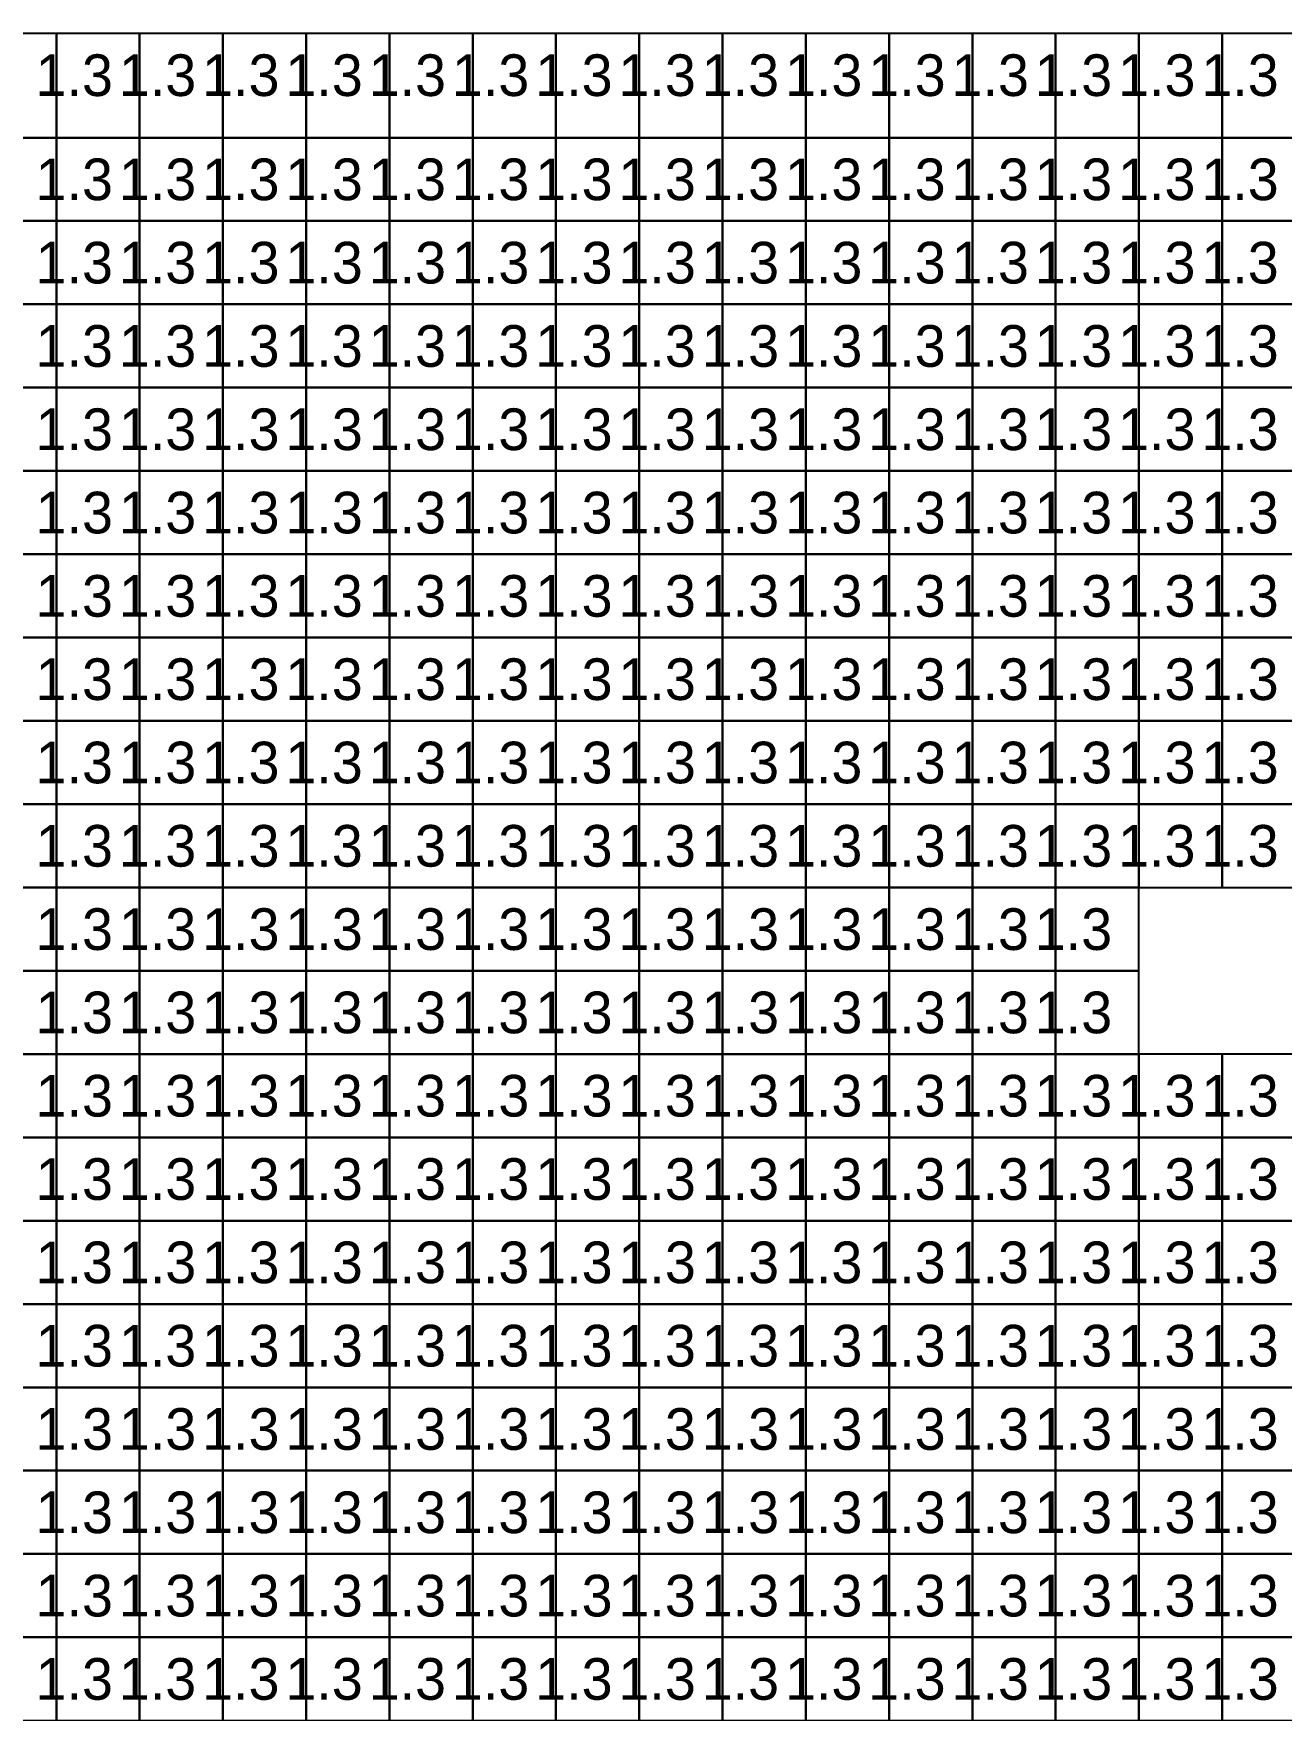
# Model space of a CAD drawing. Header units: metres. Extents: x -0.2 to 36.1, y -0.2 to 14.2.
# Drawn here: x 21.095 to 24.093, y 10.224 to 14.25 of the extents above; entities that cross this region are included whole.
import ezdxf

# ---------------------------------------------------------------- set-up
doc = ezdxf.new("R2010")
doc.units = ezdxf.units.M

msp = doc.modelspace()

# ---------------------------------------------------------------- linework, layer by layer
for points in [[(20.95, 14), (21.15, 14), (21.15, 14.25), (20.95, 14.25)], [(21.15, 14), (21.35, 14), (21.35, 14.25), (21.15, 14.25)], [(21.35, 14), (21.55, 14), (21.55, 14.25), (21.35, 14.25)], [(21.55, 14), (21.75, 14), (21.75, 14.25), (21.55, 14.25)], [(21.75, 14), (21.95, 14), (21.95, 14.25), (21.75, 14.25)], [(21.95, 14), (22.15, 14), (22.15, 14.25), (21.95, 14.25)], [(22.15, 14), (22.35, 14), (22.35, 14.25), (22.15, 14.25)], [(22.35, 14), (22.55, 14), (22.55, 14.25), (22.35, 14.25)], [(22.55, 14), (22.75, 14), (22.75, 14.25), (22.55, 14.25)], [(22.75, 14), (22.95, 14), (22.95, 14.25), (22.75, 14.25)], [(22.95, 14), (23.15, 14), (23.15, 14.25), (22.95, 14.25)], [(23.15, 14), (23.35, 14), (23.35, 14.25), (23.15, 14.25)], [(23.35, 14), (23.55, 14), (23.55, 14.25), (23.35, 14.25)], [(23.55, 14), (23.75, 14), (23.75, 14.25), (23.55, 14.25)], [(23.75, 14), (23.95, 14), (23.95, 14.25), (23.75, 14.25)], [(23.95, 14), (24.15, 14), (24.15, 14.25), (23.95, 14.25)], [(20.95, 13.8), (21.15, 13.8), (21.15, 14), (20.95, 14)], [(21.15, 13.8), (21.35, 13.8), (21.35, 14), (21.15, 14)], [(21.35, 13.8), (21.55, 13.8), (21.55, 14), (21.35, 14)], [(21.55, 13.8), (21.75, 13.8), (21.75, 14), (21.55, 14)], [(21.75, 13.8), (21.95, 13.8), (21.95, 14), (21.75, 14)], [(21.95, 13.8), (22.15, 13.8), (22.15, 14), (21.95, 14)], [(22.15, 13.8), (22.35, 13.8), (22.35, 14), (22.15, 14)], [(22.35, 13.8), (22.55, 13.8), (22.55, 14), (22.35, 14)], [(22.55, 13.8), (22.75, 13.8), (22.75, 14), (22.55, 14)], [(22.75, 13.8), (22.95, 13.8), (22.95, 14), (22.75, 14)], [(22.95, 13.8), (23.15, 13.8), (23.15, 14), (22.95, 14)], [(23.15, 13.8), (23.35, 13.8), (23.35, 14), (23.15, 14)], [(23.35, 13.8), (23.55, 13.8), (23.55, 14), (23.35, 14)], [(23.55, 13.8), (23.75, 13.8), (23.75, 14), (23.55, 14)], [(23.75, 13.8), (23.95, 13.8), (23.95, 14), (23.75, 14)], [(23.95, 13.8), (24.15, 13.8), (24.15, 14), (23.95, 14)], [(20.95, 13.6), (21.15, 13.6), (21.15, 13.8), (20.95, 13.8)], [(21.15, 13.6), (21.35, 13.6), (21.35, 13.8), (21.15, 13.8)], [(21.35, 13.6), (21.55, 13.6), (21.55, 13.8), (21.35, 13.8)], [(21.55, 13.6), (21.75, 13.6), (21.75, 13.8), (21.55, 13.8)], [(21.75, 13.6), (21.95, 13.6), (21.95, 13.8), (21.75, 13.8)], [(21.95, 13.6), (22.15, 13.6), (22.15, 13.8), (21.95, 13.8)], [(22.15, 13.6), (22.35, 13.6), (22.35, 13.8), (22.15, 13.8)], [(22.35, 13.6), (22.55, 13.6), (22.55, 13.8), (22.35, 13.8)], [(22.55, 13.6), (22.75, 13.6), (22.75, 13.8), (22.55, 13.8)], [(22.75, 13.6), (22.95, 13.6), (22.95, 13.8), (22.75, 13.8)], [(22.95, 13.6), (23.15, 13.6), (23.15, 13.8), (22.95, 13.8)], [(23.15, 13.6), (23.35, 13.6), (23.35, 13.8), (23.15, 13.8)], [(23.35, 13.6), (23.55, 13.6), (23.55, 13.8), (23.35, 13.8)], [(23.55, 13.6), (23.75, 13.6), (23.75, 13.8), (23.55, 13.8)], [(23.75, 13.6), (23.95, 13.6), (23.95, 13.8), (23.75, 13.8)], [(23.95, 13.6), (24.15, 13.6), (24.15, 13.8), (23.95, 13.8)], [(20.95, 13.4), (21.15, 13.4), (21.15, 13.6), (20.95, 13.6)], [(21.15, 13.4), (21.35, 13.4), (21.35, 13.6), (21.15, 13.6)], [(21.35, 13.4), (21.55, 13.4), (21.55, 13.6), (21.35, 13.6)], [(21.55, 13.4), (21.75, 13.4), (21.75, 13.6), (21.55, 13.6)], [(21.75, 13.4), (21.95, 13.4), (21.95, 13.6), (21.75, 13.6)], [(21.95, 13.4), (22.15, 13.4), (22.15, 13.6), (21.95, 13.6)], [(22.15, 13.4), (22.35, 13.4), (22.35, 13.6), (22.15, 13.6)], [(22.35, 13.4), (22.55, 13.4), (22.55, 13.6), (22.35, 13.6)], [(22.55, 13.4), (22.75, 13.4), (22.75, 13.6), (22.55, 13.6)], [(22.75, 13.4), (22.95, 13.4), (22.95, 13.6), (22.75, 13.6)], [(22.95, 13.4), (23.15, 13.4), (23.15, 13.6), (22.95, 13.6)], [(23.15, 13.4), (23.35, 13.4), (23.35, 13.6), (23.15, 13.6)], [(23.35, 13.4), (23.55, 13.4), (23.55, 13.6), (23.35, 13.6)], [(23.55, 13.4), (23.75, 13.4), (23.75, 13.6), (23.55, 13.6)], [(23.75, 13.4), (23.95, 13.4), (23.95, 13.6), (23.75, 13.6)], [(23.95, 13.4), (24.15, 13.4), (24.15, 13.6), (23.95, 13.6)], [(20.95, 13.2), (21.15, 13.2), (21.15, 13.4), (20.95, 13.4)], [(21.15, 13.2), (21.35, 13.2), (21.35, 13.4), (21.15, 13.4)], [(21.35, 13.2), (21.55, 13.2), (21.55, 13.4), (21.35, 13.4)], [(21.55, 13.2), (21.75, 13.2), (21.75, 13.4), (21.55, 13.4)], [(21.75, 13.2), (21.95, 13.2), (21.95, 13.4), (21.75, 13.4)], [(21.95, 13.2), (22.15, 13.2), (22.15, 13.4), (21.95, 13.4)], [(22.15, 13.2), (22.35, 13.2), (22.35, 13.4), (22.15, 13.4)], [(22.35, 13.2), (22.55, 13.2), (22.55, 13.4), (22.35, 13.4)], [(22.55, 13.2), (22.75, 13.2), (22.75, 13.4), (22.55, 13.4)], [(22.75, 13.2), (22.95, 13.2), (22.95, 13.4), (22.75, 13.4)], [(22.95, 13.2), (23.15, 13.2), (23.15, 13.4), (22.95, 13.4)], [(23.15, 13.2), (23.35, 13.2), (23.35, 13.4), (23.15, 13.4)], [(23.35, 13.2), (23.55, 13.2), (23.55, 13.4), (23.35, 13.4)], [(23.55, 13.2), (23.75, 13.2), (23.75, 13.4), (23.55, 13.4)], [(23.75, 13.2), (23.95, 13.2), (23.95, 13.4), (23.75, 13.4)], [(23.95, 13.2), (24.15, 13.2), (24.15, 13.4), (23.95, 13.4)], [(20.95, 13), (21.15, 13), (21.15, 13.2), (20.95, 13.2)], [(21.15, 13), (21.35, 13), (21.35, 13.2), (21.15, 13.2)], [(21.35, 13), (21.55, 13), (21.55, 13.2), (21.35, 13.2)], [(21.55, 13), (21.75, 13), (21.75, 13.2), (21.55, 13.2)], [(21.75, 13), (21.95, 13), (21.95, 13.2), (21.75, 13.2)], [(21.95, 13), (22.15, 13), (22.15, 13.2), (21.95, 13.2)], [(22.15, 13), (22.35, 13), (22.35, 13.2), (22.15, 13.2)], [(22.35, 13), (22.55, 13), (22.55, 13.2), (22.35, 13.2)], [(22.55, 13), (22.75, 13), (22.75, 13.2), (22.55, 13.2)], [(22.75, 13), (22.95, 13), (22.95, 13.2), (22.75, 13.2)], [(22.95, 13), (23.15, 13), (23.15, 13.2), (22.95, 13.2)], [(23.15, 13), (23.35, 13), (23.35, 13.2), (23.15, 13.2)], [(23.35, 13), (23.55, 13), (23.55, 13.2), (23.35, 13.2)], [(23.55, 13), (23.75, 13), (23.75, 13.2), (23.55, 13.2)], [(23.75, 13), (23.95, 13), (23.95, 13.2), (23.75, 13.2)], [(23.95, 13), (24.15, 13), (24.15, 13.2), (23.95, 13.2)], [(20.95, 12.8), (21.15, 12.8), (21.15, 13), (20.95, 13)], [(21.15, 12.8), (21.35, 12.8), (21.35, 13), (21.15, 13)], [(21.35, 12.8), (21.55, 12.8), (21.55, 13), (21.35, 13)], [(21.55, 12.8), (21.75, 12.8), (21.75, 13), (21.55, 13)], [(21.75, 12.8), (21.95, 12.8), (21.95, 13), (21.75, 13)], [(21.95, 12.8), (22.15, 12.8), (22.15, 13), (21.95, 13)], [(22.15, 12.8), (22.35, 12.8), (22.35, 13), (22.15, 13)], [(22.35, 12.8), (22.55, 12.8), (22.55, 13), (22.35, 13)], [(22.55, 12.8), (22.75, 12.8), (22.75, 13), (22.55, 13)], [(22.75, 12.8), (22.95, 12.8), (22.95, 13), (22.75, 13)], [(22.95, 12.8), (23.15, 12.8), (23.15, 13), (22.95, 13)], [(23.15, 12.8), (23.35, 12.8), (23.35, 13), (23.15, 13)], [(23.35, 12.8), (23.55, 12.8), (23.55, 13), (23.35, 13)], [(23.55, 12.8), (23.75, 12.8), (23.75, 13), (23.55, 13)], [(23.75, 12.8), (23.95, 12.8), (23.95, 13), (23.75, 13)], [(23.95, 12.8), (24.15, 12.8), (24.15, 13), (23.95, 13)], [(20.95, 12.6), (21.15, 12.6), (21.15, 12.8), (20.95, 12.8)], [(21.15, 12.6), (21.35, 12.6), (21.35, 12.8), (21.15, 12.8)], [(21.35, 12.6), (21.55, 12.6), (21.55, 12.8), (21.35, 12.8)], [(21.55, 12.6), (21.75, 12.6), (21.75, 12.8), (21.55, 12.8)], [(21.75, 12.6), (21.95, 12.6), (21.95, 12.8), (21.75, 12.8)], [(21.95, 12.6), (22.15, 12.6), (22.15, 12.8), (21.95, 12.8)], [(22.15, 12.6), (22.35, 12.6), (22.35, 12.8), (22.15, 12.8)], [(22.35, 12.6), (22.55, 12.6), (22.55, 12.8), (22.35, 12.8)], [(22.55, 12.6), (22.75, 12.6), (22.75, 12.8), (22.55, 12.8)], [(22.75, 12.6), (22.95, 12.6), (22.95, 12.8), (22.75, 12.8)], [(22.95, 12.6), (23.15, 12.6), (23.15, 12.8), (22.95, 12.8)], [(23.15, 12.6), (23.35, 12.6), (23.35, 12.8), (23.15, 12.8)], [(23.35, 12.6), (23.55, 12.6), (23.55, 12.8), (23.35, 12.8)], [(23.55, 12.6), (23.75, 12.6), (23.75, 12.8), (23.55, 12.8)], [(23.75, 12.6), (23.95, 12.6), (23.95, 12.8), (23.75, 12.8)], [(23.95, 12.6), (24.15, 12.6), (24.15, 12.8), (23.95, 12.8)], [(20.95, 12.4), (21.15, 12.4), (21.15, 12.6), (20.95, 12.6)], [(21.15, 12.4), (21.35, 12.4), (21.35, 12.6), (21.15, 12.6)], [(21.35, 12.4), (21.55, 12.4), (21.55, 12.6), (21.35, 12.6)], [(21.55, 12.4), (21.75, 12.4), (21.75, 12.6), (21.55, 12.6)], [(21.75, 12.4), (21.95, 12.4), (21.95, 12.6), (21.75, 12.6)], [(21.95, 12.4), (22.15, 12.4), (22.15, 12.6), (21.95, 12.6)], [(22.15, 12.4), (22.35, 12.4), (22.35, 12.6), (22.15, 12.6)], [(22.35, 12.4), (22.55, 12.4), (22.55, 12.6), (22.35, 12.6)], [(22.55, 12.4), (22.75, 12.4), (22.75, 12.6), (22.55, 12.6)], [(22.75, 12.4), (22.95, 12.4), (22.95, 12.6), (22.75, 12.6)], [(22.95, 12.4), (23.15, 12.4), (23.15, 12.6), (22.95, 12.6)], [(23.15, 12.4), (23.35, 12.4), (23.35, 12.6), (23.15, 12.6)], [(23.35, 12.4), (23.55, 12.4), (23.55, 12.6), (23.35, 12.6)], [(23.55, 12.4), (23.75, 12.4), (23.75, 12.6), (23.55, 12.6)], [(23.75, 12.4), (23.95, 12.4), (23.95, 12.6), (23.75, 12.6)], [(23.95, 12.4), (24.15, 12.4), (24.15, 12.6), (23.95, 12.6)], [(20.95, 12.2), (21.15, 12.2), (21.15, 12.4), (20.95, 12.4)], [(21.15, 12.2), (21.35, 12.2), (21.35, 12.4), (21.15, 12.4)], [(21.35, 12.2), (21.55, 12.2), (21.55, 12.4), (21.35, 12.4)], [(21.55, 12.2), (21.75, 12.2), (21.75, 12.4), (21.55, 12.4)], [(21.75, 12.2), (21.95, 12.2), (21.95, 12.4), (21.75, 12.4)], [(21.95, 12.2), (22.15, 12.2), (22.15, 12.4), (21.95, 12.4)], [(22.15, 12.2), (22.35, 12.2), (22.35, 12.4), (22.15, 12.4)], [(22.35, 12.2), (22.55, 12.2), (22.55, 12.4), (22.35, 12.4)], [(22.55, 12.2), (22.75, 12.2), (22.75, 12.4), (22.55, 12.4)], [(22.75, 12.2), (22.95, 12.2), (22.95, 12.4), (22.75, 12.4)], [(22.95, 12.2), (23.15, 12.2), (23.15, 12.4), (22.95, 12.4)], [(23.15, 12.2), (23.35, 12.2), (23.35, 12.4), (23.15, 12.4)], [(23.35, 12.2), (23.55, 12.2), (23.55, 12.4), (23.35, 12.4)], [(23.55, 12.2), (23.75, 12.2), (23.75, 12.4), (23.55, 12.4)], [(23.75, 12.2), (23.95, 12.2), (23.95, 12.4), (23.75, 12.4)], [(23.95, 12.2), (24.15, 12.2), (24.15, 12.4), (23.95, 12.4)], [(20.95, 12), (21.15, 12), (21.15, 12.2), (20.95, 12.2)], [(21.15, 12), (21.35, 12), (21.35, 12.2), (21.15, 12.2)], [(21.35, 12), (21.55, 12), (21.55, 12.2), (21.35, 12.2)], [(21.55, 12), (21.75, 12), (21.75, 12.2), (21.55, 12.2)], [(21.75, 12), (21.95, 12), (21.95, 12.2), (21.75, 12.2)], [(21.95, 12), (22.15, 12), (22.15, 12.2), (21.95, 12.2)], [(22.15, 12), (22.35, 12), (22.35, 12.2), (22.15, 12.2)], [(22.35, 12), (22.55, 12), (22.55, 12.2), (22.35, 12.2)], [(22.55, 12), (22.75, 12), (22.75, 12.2), (22.55, 12.2)], [(22.75, 12), (22.95, 12), (22.95, 12.2), (22.75, 12.2)], [(22.95, 12), (23.15, 12), (23.15, 12.2), (22.95, 12.2)], [(23.15, 12), (23.35, 12), (23.35, 12.2), (23.15, 12.2)], [(23.35, 12), (23.55, 12), (23.55, 12.2), (23.35, 12.2)], [(23.55, 12), (23.75, 12), (23.75, 12.2), (23.55, 12.2)], [(20.95, 11.8), (21.15, 11.8), (21.15, 12), (20.95, 12)], [(21.15, 11.8), (21.35, 11.8), (21.35, 12), (21.15, 12)], [(21.35, 11.8), (21.55, 11.8), (21.55, 12), (21.35, 12)], [(21.55, 11.8), (21.75, 11.8), (21.75, 12), (21.55, 12)], [(21.75, 11.8), (21.95, 11.8), (21.95, 12), (21.75, 12)], [(21.95, 11.8), (22.15, 11.8), (22.15, 12), (21.95, 12)], [(22.15, 11.8), (22.35, 11.8), (22.35, 12), (22.15, 12)], [(22.35, 11.8), (22.55, 11.8), (22.55, 12), (22.35, 12)], [(22.55, 11.8), (22.75, 11.8), (22.75, 12), (22.55, 12)], [(22.75, 11.8), (22.95, 11.8), (22.95, 12), (22.75, 12)], [(22.95, 11.8), (23.15, 11.8), (23.15, 12), (22.95, 12)], [(23.15, 11.8), (23.35, 11.8), (23.35, 12), (23.15, 12)], [(23.35, 11.8), (23.55, 11.8), (23.55, 12), (23.35, 12)], [(23.55, 11.8), (23.75, 11.8), (23.75, 12), (23.55, 12)], [(20.95, 11.6), (21.15, 11.6), (21.15, 11.8), (20.95, 11.8)], [(21.15, 11.6), (21.35, 11.6), (21.35, 11.8), (21.15, 11.8)], [(21.35, 11.6), (21.55, 11.6), (21.55, 11.8), (21.35, 11.8)], [(21.55, 11.6), (21.75, 11.6), (21.75, 11.8), (21.55, 11.8)], [(21.75, 11.6), (21.95, 11.6), (21.95, 11.8), (21.75, 11.8)], [(21.95, 11.6), (22.15, 11.6), (22.15, 11.8), (21.95, 11.8)], [(22.15, 11.6), (22.35, 11.6), (22.35, 11.8), (22.15, 11.8)], [(22.35, 11.6), (22.55, 11.6), (22.55, 11.8), (22.35, 11.8)], [(22.55, 11.6), (22.75, 11.6), (22.75, 11.8), (22.55, 11.8)], [(22.75, 11.6), (22.95, 11.6), (22.95, 11.8), (22.75, 11.8)], [(22.95, 11.6), (23.15, 11.6), (23.15, 11.8), (22.95, 11.8)], [(23.15, 11.6), (23.35, 11.6), (23.35, 11.8), (23.15, 11.8)], [(23.35, 11.6), (23.55, 11.6), (23.55, 11.8), (23.35, 11.8)], [(23.55, 11.6), (23.75, 11.6), (23.75, 11.8), (23.55, 11.8)], [(23.75, 11.6), (23.95, 11.6), (23.95, 11.8), (23.75, 11.8)], [(23.95, 11.6), (24.15, 11.6), (24.15, 11.8), (23.95, 11.8)], [(20.95, 11.4), (21.15, 11.4), (21.15, 11.6), (20.95, 11.6)], [(21.15, 11.4), (21.35, 11.4), (21.35, 11.6), (21.15, 11.6)], [(21.35, 11.4), (21.55, 11.4), (21.55, 11.6), (21.35, 11.6)], [(21.55, 11.4), (21.75, 11.4), (21.75, 11.6), (21.55, 11.6)], [(21.75, 11.4), (21.95, 11.4), (21.95, 11.6), (21.75, 11.6)], [(21.95, 11.4), (22.15, 11.4), (22.15, 11.6), (21.95, 11.6)], [(22.15, 11.4), (22.35, 11.4), (22.35, 11.6), (22.15, 11.6)], [(22.35, 11.4), (22.55, 11.4), (22.55, 11.6), (22.35, 11.6)], [(22.55, 11.4), (22.75, 11.4), (22.75, 11.6), (22.55, 11.6)], [(22.75, 11.4), (22.95, 11.4), (22.95, 11.6), (22.75, 11.6)], [(22.95, 11.4), (23.15, 11.4), (23.15, 11.6), (22.95, 11.6)], [(23.15, 11.4), (23.35, 11.4), (23.35, 11.6), (23.15, 11.6)], [(23.35, 11.4), (23.55, 11.4), (23.55, 11.6), (23.35, 11.6)], [(23.55, 11.4), (23.75, 11.4), (23.75, 11.6), (23.55, 11.6)], [(23.75, 11.4), (23.95, 11.4), (23.95, 11.6), (23.75, 11.6)], [(23.95, 11.4), (24.15, 11.4), (24.15, 11.6), (23.95, 11.6)], [(20.95, 11.2), (21.15, 11.2), (21.15, 11.4), (20.95, 11.4)], [(21.15, 11.2), (21.35, 11.2), (21.35, 11.4), (21.15, 11.4)], [(21.35, 11.2), (21.55, 11.2), (21.55, 11.4), (21.35, 11.4)], [(21.55, 11.2), (21.75, 11.2), (21.75, 11.4), (21.55, 11.4)], [(21.75, 11.2), (21.95, 11.2), (21.95, 11.4), (21.75, 11.4)], [(21.95, 11.2), (22.15, 11.2), (22.15, 11.4), (21.95, 11.4)], [(22.15, 11.2), (22.35, 11.2), (22.35, 11.4), (22.15, 11.4)], [(22.35, 11.2), (22.55, 11.2), (22.55, 11.4), (22.35, 11.4)], [(22.55, 11.2), (22.75, 11.2), (22.75, 11.4), (22.55, 11.4)], [(22.75, 11.2), (22.95, 11.2), (22.95, 11.4), (22.75, 11.4)], [(22.95, 11.2), (23.15, 11.2), (23.15, 11.4), (22.95, 11.4)], [(23.15, 11.2), (23.35, 11.2), (23.35, 11.4), (23.15, 11.4)], [(23.35, 11.2), (23.55, 11.2), (23.55, 11.4), (23.35, 11.4)], [(23.55, 11.2), (23.75, 11.2), (23.75, 11.4), (23.55, 11.4)], [(23.75, 11.2), (23.95, 11.2), (23.95, 11.4), (23.75, 11.4)], [(23.95, 11.2), (24.15, 11.2), (24.15, 11.4), (23.95, 11.4)], [(20.95, 11), (21.15, 11), (21.15, 11.2), (20.95, 11.2)], [(21.15, 11), (21.35, 11), (21.35, 11.2), (21.15, 11.2)], [(21.35, 11), (21.55, 11), (21.55, 11.2), (21.35, 11.2)], [(21.55, 11), (21.75, 11), (21.75, 11.2), (21.55, 11.2)], [(21.75, 11), (21.95, 11), (21.95, 11.2), (21.75, 11.2)], [(21.95, 11), (22.15, 11), (22.15, 11.2), (21.95, 11.2)], [(22.15, 11), (22.35, 11), (22.35, 11.2), (22.15, 11.2)], [(22.35, 11), (22.55, 11), (22.55, 11.2), (22.35, 11.2)], [(22.55, 11), (22.75, 11), (22.75, 11.2), (22.55, 11.2)], [(22.75, 11), (22.95, 11), (22.95, 11.2), (22.75, 11.2)], [(22.95, 11), (23.15, 11), (23.15, 11.2), (22.95, 11.2)], [(23.15, 11), (23.35, 11), (23.35, 11.2), (23.15, 11.2)], [(23.35, 11), (23.55, 11), (23.55, 11.2), (23.35, 11.2)], [(23.55, 11), (23.75, 11), (23.75, 11.2), (23.55, 11.2)], [(23.75, 11), (23.95, 11), (23.95, 11.2), (23.75, 11.2)], [(23.95, 11), (24.15, 11), (24.15, 11.2), (23.95, 11.2)], [(20.95, 10.8), (21.15, 10.8), (21.15, 11), (20.95, 11)], [(21.15, 10.8), (21.35, 10.8), (21.35, 11), (21.15, 11)], [(21.35, 10.8), (21.55, 10.8), (21.55, 11), (21.35, 11)], [(21.55, 10.8), (21.75, 10.8), (21.75, 11), (21.55, 11)], [(21.75, 10.8), (21.95, 10.8), (21.95, 11), (21.75, 11)], [(21.95, 10.8), (22.15, 10.8), (22.15, 11), (21.95, 11)], [(22.15, 10.8), (22.35, 10.8), (22.35, 11), (22.15, 11)], [(22.35, 10.8), (22.55, 10.8), (22.55, 11), (22.35, 11)], [(22.55, 10.8), (22.75, 10.8), (22.75, 11), (22.55, 11)], [(22.75, 10.8), (22.95, 10.8), (22.95, 11), (22.75, 11)], [(22.95, 10.8), (23.15, 10.8), (23.15, 11), (22.95, 11)], [(23.15, 10.8), (23.35, 10.8), (23.35, 11), (23.15, 11)], [(23.35, 10.8), (23.55, 10.8), (23.55, 11), (23.35, 11)], [(23.55, 10.8), (23.75, 10.8), (23.75, 11), (23.55, 11)], [(23.75, 10.8), (23.95, 10.8), (23.95, 11), (23.75, 11)], [(23.95, 10.8), (24.15, 10.8), (24.15, 11), (23.95, 11)], [(20.95, 10.6), (21.15, 10.6), (21.15, 10.8), (20.95, 10.8)], [(21.15, 10.6), (21.35, 10.6), (21.35, 10.8), (21.15, 10.8)], [(21.35, 10.6), (21.55, 10.6), (21.55, 10.8), (21.35, 10.8)], [(21.55, 10.6), (21.75, 10.6), (21.75, 10.8), (21.55, 10.8)], [(21.75, 10.6), (21.95, 10.6), (21.95, 10.8), (21.75, 10.8)], [(21.95, 10.6), (22.15, 10.6), (22.15, 10.8), (21.95, 10.8)], [(22.15, 10.6), (22.35, 10.6), (22.35, 10.8), (22.15, 10.8)], [(22.35, 10.6), (22.55, 10.6), (22.55, 10.8), (22.35, 10.8)], [(22.55, 10.6), (22.75, 10.6), (22.75, 10.8), (22.55, 10.8)], [(22.75, 10.6), (22.95, 10.6), (22.95, 10.8), (22.75, 10.8)], [(22.95, 10.6), (23.15, 10.6), (23.15, 10.8), (22.95, 10.8)], [(23.15, 10.6), (23.35, 10.6), (23.35, 10.8), (23.15, 10.8)], [(23.35, 10.6), (23.55, 10.6), (23.55, 10.8), (23.35, 10.8)], [(23.55, 10.6), (23.75, 10.6), (23.75, 10.8), (23.55, 10.8)], [(23.75, 10.6), (23.95, 10.6), (23.95, 10.8), (23.75, 10.8)], [(23.95, 10.6), (24.15, 10.6), (24.15, 10.8), (23.95, 10.8)], [(20.95, 10.4), (21.15, 10.4), (21.15, 10.6), (20.95, 10.6)], [(21.15, 10.4), (21.35, 10.4), (21.35, 10.6), (21.15, 10.6)], [(21.35, 10.4), (21.55, 10.4), (21.55, 10.6), (21.35, 10.6)], [(21.55, 10.4), (21.75, 10.4), (21.75, 10.6), (21.55, 10.6)], [(21.75, 10.4), (21.95, 10.4), (21.95, 10.6), (21.75, 10.6)], [(21.95, 10.4), (22.15, 10.4), (22.15, 10.6), (21.95, 10.6)], [(22.15, 10.4), (22.35, 10.4), (22.35, 10.6), (22.15, 10.6)], [(22.35, 10.4), (22.55, 10.4), (22.55, 10.6), (22.35, 10.6)], [(22.55, 10.4), (22.75, 10.4), (22.75, 10.6), (22.55, 10.6)], [(22.75, 10.4), (22.95, 10.4), (22.95, 10.6), (22.75, 10.6)], [(22.95, 10.4), (23.15, 10.4), (23.15, 10.6), (22.95, 10.6)], [(23.15, 10.4), (23.35, 10.4), (23.35, 10.6), (23.15, 10.6)], [(23.35, 10.4), (23.55, 10.4), (23.55, 10.6), (23.35, 10.6)], [(23.55, 10.4), (23.75, 10.4), (23.75, 10.6), (23.55, 10.6)], [(23.75, 10.4), (23.95, 10.4), (23.95, 10.6), (23.75, 10.6)], [(23.95, 10.4), (24.15, 10.4), (24.15, 10.6), (23.95, 10.6)], [(20.95, 10.2), (21.15, 10.2), (21.15, 10.4), (20.95, 10.4)], [(21.15, 10.2), (21.35, 10.2), (21.35, 10.4), (21.15, 10.4)], [(21.35, 10.2), (21.55, 10.2), (21.55, 10.4), (21.35, 10.4)], [(21.55, 10.2), (21.75, 10.2), (21.75, 10.4), (21.55, 10.4)], [(21.75, 10.2), (21.95, 10.2), (21.95, 10.4), (21.75, 10.4)], [(21.95, 10.2), (22.15, 10.2), (22.15, 10.4), (21.95, 10.4)], [(22.15, 10.2), (22.35, 10.2), (22.35, 10.4), (22.15, 10.4)], [(22.35, 10.2), (22.55, 10.2), (22.55, 10.4), (22.35, 10.4)], [(22.55, 10.2), (22.75, 10.2), (22.75, 10.4), (22.55, 10.4)], [(22.75, 10.2), (22.95, 10.2), (22.95, 10.4), (22.75, 10.4)], [(22.95, 10.2), (23.15, 10.2), (23.15, 10.4), (22.95, 10.4)], [(23.15, 10.2), (23.35, 10.2), (23.35, 10.4), (23.15, 10.4)], [(23.35, 10.2), (23.55, 10.2), (23.55, 10.4), (23.35, 10.4)], [(23.55, 10.2), (23.75, 10.2), (23.75, 10.4), (23.55, 10.4)], [(23.75, 10.2), (23.95, 10.2), (23.95, 10.4), (23.75, 10.4)], [(23.95, 10.2), (24.15, 10.2), (24.15, 10.4), (23.95, 10.4)]]:
    msp.add_3dface(points)

# ---------------------------------------------------------------- texts
at = {"layer": 'TEXT_LAYER'}
for p in [(21.1, 14.1), (21.3, 14.1), (21.5, 14.1), (21.7, 14.1), (21.9, 14.1), (22.1, 14.1), (22.3, 14.1), (22.5, 14.1), (22.7, 14.1), (22.9, 14.1), (23.1, 14.1), (23.3, 14.1), (23.5, 14.1), (23.7, 14.1), (23.9, 14.1), (21.1, 13.85), (21.3, 13.85), (21.5, 13.85), (21.7, 13.85), (21.9, 13.85), (22.1, 13.85), (22.3, 13.85), (22.5, 13.85), (22.7, 13.85), (22.9, 13.85), (23.1, 13.85), (23.3, 13.85), (23.5, 13.85), (23.7, 13.85), (23.9, 13.85), (21.1, 13.65), (21.3, 13.65), (21.5, 13.65), (21.7, 13.65), (21.9, 13.65), (22.1, 13.65), (22.3, 13.65), (22.5, 13.65), (22.7, 13.65), (22.9, 13.65), (23.1, 13.65), (23.3, 13.65), (23.5, 13.65), (23.7, 13.65), (23.9, 13.65), (21.1, 13.45), (21.3, 13.45), (21.5, 13.45), (21.7, 13.45), (21.9, 13.45), (22.1, 13.45), (22.3, 13.45), (22.5, 13.45), (22.7, 13.45), (22.9, 13.45), (23.1, 13.45), (23.3, 13.45), (23.5, 13.45), (23.7, 13.45), (23.9, 13.45), (21.1, 13.25), (21.3, 13.25), (21.5, 13.25), (21.7, 13.25), (21.9, 13.25), (22.1, 13.25), (22.3, 13.25), (22.5, 13.25), (22.7, 13.25), (22.9, 13.25), (23.1, 13.25), (23.3, 13.25), (23.5, 13.25), (23.7, 13.25), (23.9, 13.25), (21.1, 13.05), (21.3, 13.05), (21.5, 13.05), (21.7, 13.05), (21.9, 13.05), (22.1, 13.05), (22.3, 13.05), (22.5, 13.05), (22.7, 13.05), (22.9, 13.05), (23.1, 13.05), (23.3, 13.05), (23.5, 13.05), (23.7, 13.05), (23.9, 13.05), (21.1, 12.85), (21.3, 12.85), (21.5, 12.85), (21.7, 12.85), (21.9, 12.85), (22.1, 12.85), (22.3, 12.85), (22.5, 12.85), (22.7, 12.85), (22.9, 12.85), (23.1, 12.85), (23.3, 12.85), (23.5, 12.85), (23.7, 12.85), (23.9, 12.85), (21.1, 12.65), (21.3, 12.65), (21.5, 12.65), (21.7, 12.65), (21.9, 12.65), (22.1, 12.65), (22.3, 12.65), (22.5, 12.65), (22.7, 12.65), (22.9, 12.65), (23.1, 12.65), (23.3, 12.65), (23.5, 12.65), (23.7, 12.65), (23.9, 12.65), (21.1, 12.45), (21.3, 12.45), (21.5, 12.45), (21.7, 12.45), (21.9, 12.45), (22.1, 12.45), (22.3, 12.45), (22.5, 12.45), (22.7, 12.45), (22.9, 12.45), (23.1, 12.45), (23.3, 12.45), (23.5, 12.45), (23.7, 12.45), (23.9, 12.45), (21.1, 12.25), (21.3, 12.25), (21.5, 12.25), (21.7, 12.25), (21.9, 12.25), (22.1, 12.25), (22.3, 12.25), (22.5, 12.25), (22.7, 12.25), (22.9, 12.25), (23.1, 12.25), (23.3, 12.25), (23.5, 12.25), (23.7, 12.25), (23.9, 12.25), (21.1, 12.05), (21.3, 12.05), (21.5, 12.05), (21.7, 12.05), (21.9, 12.05), (22.1, 12.05), (22.3, 12.05), (22.5, 12.05), (22.7, 12.05), (22.9, 12.05), (23.1, 12.05), (23.3, 12.05), (23.5, 12.05), (21.1, 11.85), (21.3, 11.85), (21.5, 11.85), (21.7, 11.85), (21.9, 11.85), (22.1, 11.85), (22.3, 11.85), (22.5, 11.85), (22.7, 11.85), (22.9, 11.85), (23.1, 11.85), (23.3, 11.85), (23.5, 11.85), (21.1, 11.65), (21.3, 11.65), (21.5, 11.65), (21.7, 11.65), (21.9, 11.65), (22.1, 11.65), (22.3, 11.65), (22.5, 11.65), (22.7, 11.65), (22.9, 11.65), (23.1, 11.65), (23.3, 11.65), (23.5, 11.65), (23.7, 11.65), (23.9, 11.65), (21.1, 11.45), (21.3, 11.45), (21.5, 11.45), (21.7, 11.45), (21.9, 11.45), (22.1, 11.45), (22.3, 11.45), (22.5, 11.45), (22.7, 11.45), (22.9, 11.45), (23.1, 11.45), (23.3, 11.45), (23.5, 11.45), (23.7, 11.45), (23.9, 11.45), (21.1, 11.25), (21.3, 11.25), (21.5, 11.25), (21.7, 11.25), (21.9, 11.25), (22.1, 11.25), (22.3, 11.25), (22.5, 11.25), (22.7, 11.25), (22.9, 11.25), (23.1, 11.25), (23.3, 11.25), (23.5, 11.25), (23.7, 11.25), (23.9, 11.25), (21.1, 11.05), (21.3, 11.05), (21.5, 11.05), (21.7, 11.05), (21.9, 11.05), (22.1, 11.05), (22.3, 11.05), (22.5, 11.05), (22.7, 11.05), (22.9, 11.05), (23.1, 11.05), (23.3, 11.05), (23.5, 11.05), (23.7, 11.05), (23.9, 11.05), (21.1, 10.85), (21.3, 10.85), (21.5, 10.85), (21.7, 10.85), (21.9, 10.85), (22.1, 10.85), (22.3, 10.85), (22.5, 10.85), (22.7, 10.85), (22.9, 10.85), (23.1, 10.85), (23.3, 10.85), (23.5, 10.85), (23.7, 10.85), (23.9, 10.85), (21.1, 10.65), (21.3, 10.65), (21.5, 10.65), (21.7, 10.65), (21.9, 10.65), (22.1, 10.65), (22.3, 10.65), (22.5, 10.65), (22.7, 10.65), (22.9, 10.65), (23.1, 10.65), (23.3, 10.65), (23.5, 10.65), (23.7, 10.65), (23.9, 10.65), (21.1, 10.45), (21.3, 10.45), (21.5, 10.45), (21.7, 10.45), (21.9, 10.45), (22.1, 10.45), (22.3, 10.45), (22.5, 10.45), (22.7, 10.45), (22.9, 10.45), (23.1, 10.45), (23.3, 10.45), (23.5, 10.45), (23.7, 10.45), (23.9, 10.45), (21.1, 10.25), (21.3, 10.25), (21.5, 10.25), (21.7, 10.25), (21.9, 10.25), (22.1, 10.25), (22.3, 10.25), (22.5, 10.25), (22.7, 10.25), (22.9, 10.25), (23.1, 10.25), (23.3, 10.25), (23.5, 10.25), (23.7, 10.25), (23.9, 10.25)]:
    msp.add_text('1.3', height=0.1, dxfattribs=at).set_placement(p)

doc.saveas('drawing.dxf')
